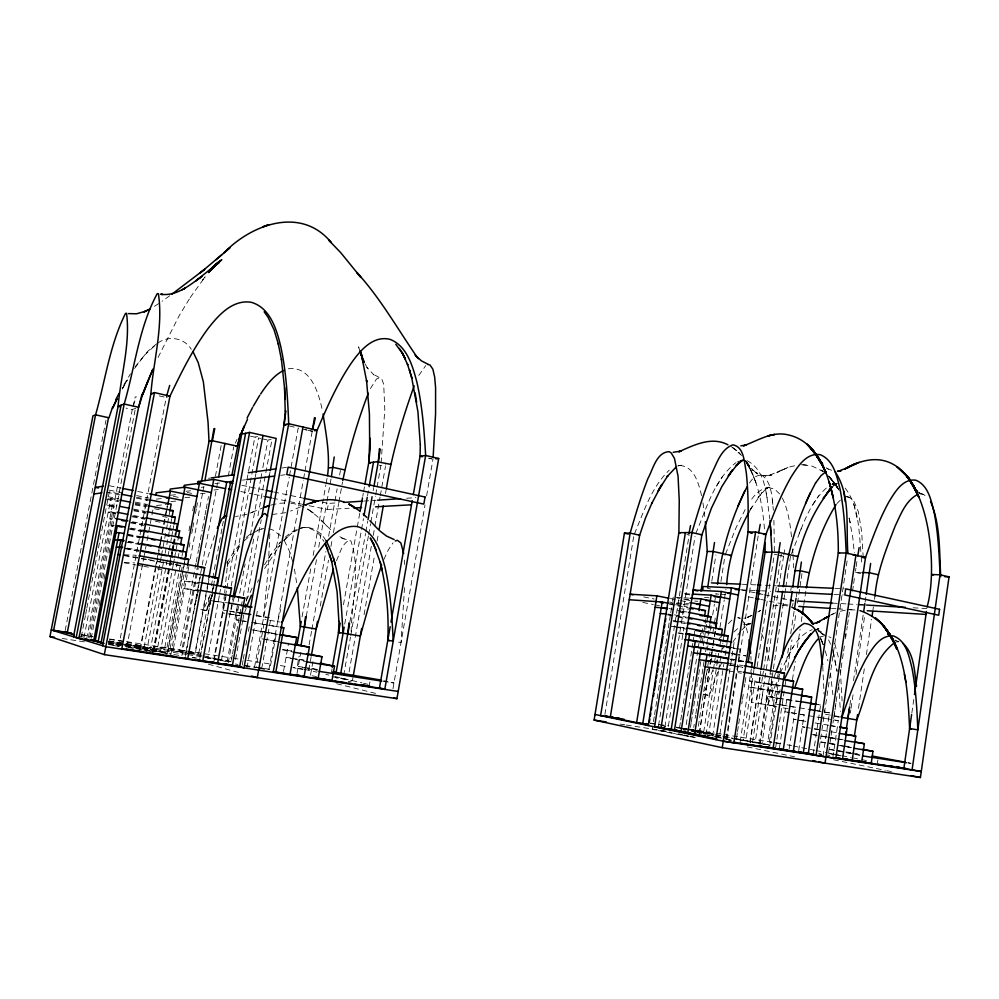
<?xml version="1.0" encoding="UTF-8"?>
<svg xmlns="http://www.w3.org/2000/svg" width="999" height="999" viewBox="0 0 999 999"><rect width="100%" height="100%" fill="white"/><g stroke="black" fill="none" stroke-linecap="round" stroke-linejoin="round"><path stroke-width="0.75" stroke-dasharray="5 3.75" d="M269.83 533.678L268.207 568.943L263.286 619.218L265.984 619.68M774.362 551.373L773.913 520.317M404.52 587.587L401.049 642.519L396.103 641.683M227.273 566.683L227.909 559.203M351.173 631.705C351.66 601.91 360.814 569.642 350.899 540.958L341.745 538.111L344.88 539.335L337.512 535.501M381.131 462.812L384.79 409.515L383.703 384.265L381.693 378.783L372.352 373.751L373.851 374.912L366.571 366.833L367.994 368.943L365.01 363.798M227.148 568.031L225.137 588.086M224.638 592.707L224.975 589.622M224.488 594.118L222.34 612.824L224.837 613.249M911.837 713.036L914.048 697.652M877.459 762.774L877.884 759.877M850.361 713.024L850.811 709.939M851.036 708.403L853.533 691.47M856.031 674.537L864.872 614.51M858.491 708.391L864.809 665.371M866.395 654.62L871.578 619.28M872.939 610.052L873.388 606.98M874.512 599.3L874.974 596.228M819.292 747.614L847.489 558.241M823.051 756.068L829.47 712.861L816.857 710.714M845.304 636.75L845.753 633.691M828.633 752.21L829.769 744.542M829.994 743.006L830.906 736.875M831.143 735.339L832.042 729.195M832.954 723.064L833.416 719.992M833.641 718.468L834.552 712.324M835.464 706.193L835.913 703.121M836.138 701.585L837.274 693.918M837.512 692.382L838.423 686.251M838.648 684.715L839.56 678.571M840.459 672.439L840.921 669.367M841.146 667.832L842.282 660.164M842.507 658.628L843.418 652.497M843.656 650.961L844.555 644.817M845.466 638.686L847.289 626.41M847.514 624.875L848.426 618.743M848.651 617.207L849.562 611.076M852.522 591.133L853.433 584.989M853.658 583.453L854.57 577.322M855.481 571.178L855.931 568.119M856.168 566.583L857.304 558.916M832.829 757.567L838.286 720.654L832.729 719.717M849.862 705.319L850.998 697.614M853.508 680.656L863.273 614.373M865.097 602.035L866.008 595.866M789.123 749.188L795.429 707.379L778.908 704.57M798.701 750.661L804.07 714.934L787.662 712.187M813.211 754.557L820.604 705.019L817.781 704.532M759.465 743.406L770.466 671.166M759.964 744.705L769.155 684.402L749.5 680.931L782.604 685.626M784.652 594.705L762.012 743.456L743.081 740.534L752.946 676.223M784.889 593.169L785.589 588.573M785.826 587.037L790.496 556.368M778.146 673.651L767.869 741.345L771.665 742.107M790.771 590.571L791.233 587.499M759.827 677.16L749.924 741.932L768.93 744.854L781.255 663.686M769.754 746.216L777.971 692.107L748.563 686.987L781.655 691.882M792.594 606.006L792.994 603.421M785.139 670.491L788.86 645.941M790.721 633.666L794.205 610.651M796.303 596.84L797.689 587.637M775.586 747.939L784.752 687.449M784.977 685.926L785.676 681.318M787.761 667.519L791.945 639.909M793.568 629.17L796.128 612.3M797.514 603.096L799.837 587.762M800.074 586.226L800.998 580.082M801.235 578.558L802.16 572.415M779.47 747.702L786.725 699.762L782.579 699.05M792.469 679.695L795.241 661.338M797.314 647.564L800.087 629.208M801.248 621.565L802.172 615.446M803.783 604.732L806.093 589.435M737.287 733.029L736.338 739.173L748.551 741.658M737.524 731.505L738.461 725.374M738.698 723.838L739.884 716.171M740.109 714.635L740.821 710.039M741.77 703.908L742.232 700.836M742.469 699.3L743.418 693.169M744.355 687.037L744.829 683.965M745.067 682.442L746.003 676.298M740.172 741.658L751.348 668.831M753.184 674.687L754.12 668.568M723.089 737.287L745.791 740.621L755.469 677.459M757.13 666.67L774.362 554.195L776.985 554.782M760.064 675.624L760.776 670.991M750.099 743.194L760.276 676.648M752.584 742.007L762.449 677.372M762.687 675.836L763.398 671.228M763.636 669.68L781.268 554.283M768.93 744.854L755.182 742.082L778.621 588.511M778.858 586.975L783.553 556.256L785.276 556.293M699.475 733.316L711.251 657.754M711.45 656.505L712.936 646.965M713.174 645.416L713.898 640.796M714.56 636.538L715.521 630.394M694.667 730.257L703.746 731.668L713.286 670.379M713.523 668.843L714.235 664.248M714.472 662.724L715.908 653.533M719.967 627.484L724.263 599.899M724.5 598.376L725.936 589.185M706.018 734.652L717.707 659.502M717.944 657.966L718.668 653.358M719.817 645.978L721.478 635.277M718.531 670.978L708.766 733.79L676.348 727.409M718.731 669.705L722.814 643.406M723.051 641.87L723.763 637.275M712.649 736.013L723.763 664.41M725.149 655.469L726.136 649.175M726.335 647.876L727.272 641.795M734.078 642.507L719.392 737.399L713.386 736.475M726.211 738.798L740.059 649.163L731.106 647.489M726.723 739.747L758.403 534.453M679.57 727.622L680.531 721.49M680.769 719.967L681.73 713.835M681.98 712.299L689.198 666.345M689.435 664.822L691.845 649.5M692.082 647.964L692.806 643.368M693.044 641.845L693.768 637.25M694.018 635.714L694.73 631.118M700.536 633.241L685.539 728.833L682.554 728.234M700.511 642.22L702.722 628.096M702.172 642.769L703.608 633.528M703.858 631.992L706.031 618.131M711.812 581.156L715.921 554.969M690.434 727.384L691.158 722.789M691.308 721.915L692.357 715.134M692.507 714.285L693.556 707.467M693.781 706.056L694.755 699.812M694.967 698.426L695.928 692.319M696.803 686.825L697.277 683.766M697.527 682.242L698.476 676.136M698.713 674.612L699.787 667.657M699.987 666.383L700.749 661.525M703.259 645.616L704.208 639.522M704.445 637.986L707.554 618.156M693.731 727.409L694.218 724.275M695.154 718.256L695.666 715.034M695.878 713.686L696.865 707.317M697.065 706.056L698.076 699.612M698.264 698.426L699.275 691.907M699.525 690.359L700.649 683.179M700.724 682.654L703.134 667.232M703.271 666.395L704.095 661.076M705.544 651.823L706.505 645.654M706.755 644.118L710.127 622.527M707.167 650.337L707.879 645.729M710.289 630.357L711.251 624.213M712.687 614.984L714.372 604.233M714.61 602.697L716.046 593.468M709.914 652.122L697.689 730.431L703.746 731.668M712.786 633.691L714.223 624.487M714.46 622.951L715.421 616.808M716.383 610.664L716.857 607.592M720.941 581.493L725.012 555.382M699.2 733.403L710.951 658.041M711.188 656.505L712.637 647.277M713.024 644.73L715.272 630.357M688.998 736.575L652.235 729.357L653.209 723.239M653.446 721.715L654.42 715.609M654.57 714.66L655.631 707.979M655.868 706.455L656.842 700.349M657.08 698.813L659.402 684.215M659.64 682.692L660.614 676.61M660.851 675.087L661.937 668.281M662.062 667.469L664.36 653.021M664.597 651.485L665.684 644.642M665.809 643.856L666.895 637.025M667.132 635.501L668.106 629.42M668.343 627.896L669.442 620.953M669.555 620.279L670.654 613.324M670.766 612.674L672.352 602.634L669.342 602.035M672.577 601.273L673.226 597.165M658.541 725.574L689.148 534.902M664.922 726.897L695.029 536.401M668.381 726.073L683.94 627.459L678.746 626.972M604.907 714.447L633.878 535.252M834.277 714.297L834.752 711.413M834.989 709.977L835.701 705.669M392.994 688.736L425 505.082M426.598 495.904L432.992 459.203M369.418 684.652L369.905 681.892M751.573 672.714L751.673 702.247L761.013 703.833L762.662 694.455M331.231 673.451L332.043 668.868M343.456 604.757L357.043 528.434M357.317 526.91L359.765 513.174M362.749 496.378L363.286 493.331M363.561 491.808L364.647 485.701M344.705 624.113L361.276 530.931M361.551 529.408L363.449 518.706M367.52 495.791L368.881 488.161M349.85 622.102L365.584 533.429M365.859 531.893L367.757 521.191M373.176 490.609L373.726 487.549M343.681 675.374L350.474 637.075M350.749 635.551L368.394 535.988M368.668 534.465L370.567 523.738M370.841 522.202L375.449 496.166M375.724 494.642L376.81 488.511M377.085 486.988L380.881 465.534L385.726 464.947M349.101 671.852L371.353 546.178M373.251 535.452L374.6 527.784M374.875 526.261L380.032 497.14M380.307 495.604L385.452 466.483M352.972 677.559L352.435 680.631L335.202 677.584L347.752 679.52M364.086 614.672L374.65 554.845M377.098 541.046L378.446 533.379M385.502 493.494L386.039 490.422M783.815 554.745L785.152 547.177M309.116 505.694L327.347 509.478L328.434 503.421L339.173 502.722M309.116 644.867L311.588 631.093M311.863 629.57L325.874 551.548M328.621 536.238L334.665 502.584M334.94 501.061L337.138 488.823M339.623 475.049L340.447 470.454M311.201 656.53L308.728 670.292L304.295 669.605M320.254 606.056L328.484 560.177M330.956 546.416L332.33 538.761M333.429 532.642L338.636 503.596M338.911 502.06L342.482 482.18M312.949 661.538L310.427 675.574L307.442 675.124M283.491 671.44L288.599 643.144M302.073 616.845L311.213 566.183M313.149 555.432L325.886 484.802M326.161 483.266L327.272 477.135M302.809 669.367L296.878 668.456L299.101 656.168M306.281 616.271L316.783 557.942M318.718 547.19L326.735 502.684M327.01 501.148L331.156 478.121M297.015 673.513L300.824 652.372M242.195 665.084L243.044 660.489M243.294 659.115L244.168 654.345M245.854 645.154L246.691 640.546M248.376 631.343L249.226 626.748M246.953 667.844L257.892 608.079M254.495 667.419L289.235 477.135M289.523 475.599L298.202 428.022L301.71 428.833M260.302 668.294L256.081 667.22L263.886 624.462M261.701 668.568L270.916 617.969M268.906 669.63L303.334 480.157M303.609 478.633L304.72 472.527M305.007 470.991L312.225 431.268L313.424 431.019M216.383 659.115L213.898 658.466L225.2 597.414M225.474 595.879L226.611 589.772M226.885 588.249L246.666 481.406M246.94 479.882L254.845 437.137L257.53 436.575M214.073 660.764L226.074 595.891M231.181 586.076L258.579 437.824M221.416 660.414L233.004 597.664M255.319 476.76L255.881 473.701M232.255 655.381L231.131 661.513L227.297 660.539L245.067 564.085M250.424 535.002L260.577 479.882M260.864 478.359L261.713 473.763M262.837 467.644L267.919 440.084L272.015 439.26L257.642 517.432M228.197 662.936L238.773 605.481M232.542 653.858L233.379 649.25M233.666 647.727L234.79 641.595M235.077 640.059L240.996 607.867M241.283 606.343L242.133 601.735M243.257 595.604L253.971 537.362M235.577 659.44L242.632 621.078M242.919 619.542L243.756 614.934M246.303 601.123L261.251 519.78M269.43 475.274L269.992 472.202M181.905 655.519L198.277 567.907M190.297 653.496L168.119 650.049L153.933 646.241L186.101 651.236L216.346 489.285M216.621 487.749L217.77 481.643M185.452 656.355L200.374 576.46M191.771 653.721L194.718 654.17L208.978 577.559M207.742 586.425L195.467 652.359L198.789 653.209L209.628 594.942M208.029 584.89L209.166 578.758M228.296 476.024L233.716 446.903M211.338 585.739L212.475 579.607M212.762 578.071L215.896 561.201M216.184 559.665L222.178 527.46M222.465 525.924L223.314 521.328M199.825 658.566L211.663 594.867M212.475 590.534L213.274 586.213M200.387 656.38L211.776 595.079M212.063 593.543L213.199 587.412M213.486 585.889L214.623 579.757M219.318 595.729L207.717 658.304L215.322 659.477M219.593 594.205L220.729 588.099M173.264 564.647L157.13 650.299L122.452 644.954M173.464 563.623L174.313 559.065M174.6 557.542L178.334 537.774M178.908 553.384L160.489 651.236L108.841 643.269M180.282 565.172L163.923 652.185L108.804 643.693M181.968 556.218L182.505 553.371M180.931 573.414L166.87 648.251L181.468 652.122L197.253 567.744M181.206 572.002L182.367 565.771M188.973 530.644L189.835 526.061M192.707 510.789L193.569 506.206M185.052 559.228L167.407 653.146L125.187 646.653M167.432 653.746L185.027 560.052M183.966 574.825L170.155 648.426L173.302 649.25L188.836 566.433M189.148 547.227L190.01 542.632M191.746 533.429L192.607 528.833M192.894 527.297L193.756 522.702M195.479 513.498L196.341 508.903M196.641 507.367L197.502 502.772M161.838 652.722L170.954 654.133L187.362 566.633M190.272 558.766L202.635 492.819M202.922 491.296L203.784 486.688M195.941 563.511L179.708 650.249L187.213 652.21M196.229 561.987L198.501 549.812M198.789 548.289L202.21 530.032M202.497 528.508L204.77 516.333M205.057 514.81L205.906 510.252M206.194 508.728L208.479 496.553M215.422 476.261L221.416 444.18M126.786 647.202L143.619 558.753M143.794 557.842L153.197 508.429M139.947 649.225L155.232 568.531M155.482 567.182L156.681 560.914M156.93 559.59L158.978 548.738M159.228 547.44L160.14 542.644M160.377 541.358L167.058 506.093M140.384 649.625L160.689 542.457M160.814 541.808L166.571 511.438M166.733 510.526L167.72 505.357M161.239 556.668L144.193 646.728L108.367 640.996M161.451 555.594L166.146 530.731M166.446 529.195L167.308 524.625M167.595 523.089L168.469 518.518M169.143 514.922L169.905 510.889M163.561 561.838L147.352 647.602L108.117 641.533M165.197 553.171L168.082 537.937M168.369 536.426L169.231 531.855M169.518 530.332L170.667 524.238M170.804 523.563L171.953 517.432M168.893 551.398L150.549 648.488L107.979 641.907M169.181 549.887L171.466 537.749M171.753 536.238L172.615 531.68M172.902 530.169L173.764 525.611M152.997 651.223L169.53 563.586M169.755 562.362L171.84 551.336M172.078 550.112L173.002 545.217M173.227 543.98L175.312 532.966M172.265 551.56L153.809 649.387L108.879 642.444M172.44 550.624L173.426 545.442M173.714 543.918L174.862 537.799M175.387 535.039L176.174 530.881M153.971 651.685L172.765 552.047M172.989 550.861L173.913 545.916M174.201 544.38L176.436 532.529M118.694 646.628L166.221 397.502L167.382 397.09M81.281 636.987L85.415 615.596M85.677 614.198L86.588 609.477M86.851 608.116L91.608 583.491M91.846 582.267L107.979 498.676L110.864 498.326L118.469 499.825M108.516 495.929L109.303 491.82L119.868 493.918M83.966 637.799L110.864 498.326M86.688 638.623L112.45 504.945L116.945 505.819M88.374 637.499L132.28 409.528L136.201 396.665M89.76 637.936L114.073 511.675L108.192 512.162L115.809 513.636M91.171 638.349L135.414 408.416M98.988 605.469L99.937 600.561M104.058 579.158L104.932 574.575M109.053 553.171L109.94 548.588M65.172 630.531L105.969 420.267M132.942 406.693L135.24 396.79M196.154 600.262L194.093 608.416L194.88 608.553M269.58 620.279L277.622 621.64L280.657 609.627M196.491 598.901L197.827 593.718M198.164 592.419L198.826 589.822M232.243 605.194L229.982 614.023L240.135 615.734M232.979 602.31L234.078 598.101M228.184 613.811L235.664 615.084L237.812 606.805M205.344 565.459L214.897 534.453M761.013 703.833L774.812 706.081L780.269 689.435M712.974 669.642L703.308 694.417L709.39 695.416L718.169 670.679M705.094 678.296L708.753 667.007M210.04 600.274L206.718 610.551L203.346 610.027L211.376 592.307M246.303 608.004L244.755 612.137M775.549 672.864L765.384 704.482L774.812 706.081M710.539 661.75L711.875 657.941M767.869 704.944L776.797 681.231M791.483 553.671C801.285 530.332 808.041 503.021 828.346 486.326M725.486 554.12L736.163 527.484L746.553 506.818M695.791 533.466C706.468 508.891 713.923 479.92 735.851 462.687M336.463 560.701C339.86 553.721 341.67 543.843 349.288 540.334M634.377 533.953C643.793 511.763 651.435 487.212 669.28 470.117M778.521 677.035L779.682 674.238M212.462 594.992L206.718 610.551L198.838 609.215M799.262 533.354L802.11 526.573M213.586 592.295L210.14 600.449L212.412 595.104M780.244 672.939C788.099 657.267 794.48 636.425 812.274 629.657M383.878 559.452L388.411 549.725L392.994 542.894M719.742 667.107L723.276 659.415M235.389 443.106L237.05 439.323M715.721 663.286L717.357 659.64M246.316 600.499L252.347 587.712M718.756 640.496L720.454 636.8M158.104 357.38L179.208 315.634L190.697 296.778L190.16 297.64L204.845 277.198M212.038 590.946L213.998 586.888M257.467 582.267L258.666 579.832M370.392 388.611L376.586 378.921L380.244 377.597M788.024 656.306L793.643 646.49M122.402 388.711L125.3 383.416L122.69 388.149M122.178 389.086L127.198 380.207M418.781 375.424L425.786 365.572M722.627 648.95L724.562 645.491M264.635 568.506L279.845 545.242L276.086 550.199M749.138 511.788L752.934 505.219L750.212 509.902M750.237 509.852L762.175 492.407L757.991 497.614L765.958 488.861L764.297 490.147L768.493 487.187L765.109 489.56L767.644 487.774L766.008 488.711L770.466 487.175C761.925 487.425 755.319 493.743 750.761 500.462M227.347 564.997L240.409 545.329M716.508 486.251L722.452 476.56M123.926 384.702L130.532 373.751M124.825 384.253L127.647 379.433M264.498 564.81L272.203 552.659L280.694 541.845L276.411 546.965M226.673 563.011L233.891 551.785L241.845 541.77M812.936 504.52L818.793 495.629M732.766 642.157L739.922 632.055M268.381 558.416L272.203 552.659M134.553 368.456L144.655 354.982L144.231 355.482L157.018 343.556M135.252 366.633L147.615 351.436L156.643 343.793M749.487 483.054C752.821 477.122 759.24 473.264 765.833 475.949L762.175 475.387L765.833 475.949M205.22 276.748L202.298 280.369L204.882 277.173M728.333 623.638L732.579 619.392M836.887 503.608L841.32 499.138M741.62 630.069L748.164 624.213L746.44 625.287L749.987 623.476L747.489 624.425L751.048 623.513M831.98 487.2L833.765 485.302M283.654 540.746L288.549 535.801L284.103 540.259M733.903 632.005L739.16 627.222M244.355 540.759L252.385 533.466M833.203 486.051L838.173 483.004M285.127 537.325C290.809 532.042 297.814 527.797 305.706 527.285L300.549 528.259M288.062 536.301L292.707 532.455L292.183 532.854L300.324 528.446M245.991 537.587L250.312 534.04M169.768 295.716L162.05 301.248M158.666 303.609L152.672 307.467M253.521 532.742L260.352 529.195L263.973 528.521M757.866 612.05L760.689 610.401L757.866 611.9M157.842 343.094C168.369 335.09 184.54 337.849 191.321 349.35M750.898 615.809L747.377 617.569L751.947 615.421L744.717 618.094M817.145 629.083L818.144 628.571M788.061 467.37L776.947 472.539L788.061 467.37L797.102 465.109M831.418 614.735L835.751 612.762M830.344 615.247L833.516 613.686M782.367 469.805L767.869 475.936L771.965 474.875L769.18 475.599M820.691 636.838L826.123 635.252L830.993 637.774M737.075 462.112L739.547 460.976M251.948 512.375L263.823 507.492M300.512 506.893L290.609 511.051M257.143 530.257L263.062 528.633M250.225 513.086L253.134 511.888M679.907 465.284L678.396 465.809M135.814 408.279L132.28 409.528L126.086 408.129M836.275 483.828L834.452 484.34L836.85 483.828M246.94 514.223L235.514 516.558M271.141 505.069L278.684 503.321L287.05 502.909M285.714 512.699L272.14 514.485M814.31 630.094L818.968 628.858L816.483 629.507M743.606 624.625L750.474 623.9M840.371 611.226L845.791 610.089M831.78 484.652L836.225 483.841M308.017 430.294L312.225 431.268L314.648 430.781M770.641 475.212L763.348 475.561M677.672 465.971L681.33 465.259L676.211 466.158M817.082 629.283L818.019 629.108M772.989 605.943L779.008 605.282M208.491 478.309L211.551 477.872M281.98 468.007L286.576 467.37M746.166 617.981L743.706 618.219M214.96 483.616L219.543 483.029M242.457 480.144L245.504 479.757M280.644 475.312L285.227 474.737M201.249 487.362L204.071 487.012M750.224 623.676L747.839 623.801L751.285 623.938M186.126 491.283L190.659 490.759M213.961 489.985L218.294 489.485M170.542 495.279L177.884 494.455M288.299 368.793C311.201 365.709 318.893 393.856 322.565 411.288M200.462 493.731L205.107 493.231M156.356 499.125L163.461 498.364M112.45 504.945L106.656 505.531L117.233 507.604M184.915 497.714L192.445 496.953M895.903 642.007L898.975 641.708L896.715 641.158L899.674 642.007M170.792 501.573L176.636 501.011M156.543 505.457L166.471 504.57M363.711 501.098L375.986 500.287M406.655 498.251L415.859 497.652M112.712 518.731L109.765 518.918L114.261 519.78M327.347 509.478L349.126 508.266M114.348 525.649L111.351 525.786L114.373 526.361M835.314 483.916L832.529 483.866L836.088 484.203L832.579 483.279L836.737 485.701L833.953 483.091L836.937 486.338M849.962 609.777L855.906 610.002M802.971 464.835L812.162 466.108L823.213 471.503M806.355 464.935L800.436 464.76M860.639 572.489L854.857 572.327L860.626 573.626M124.176 554.757L136.139 555.219M742.307 584.265L756.193 584.877M765.459 585.289L776.26 585.764M834.889 588.361L844.155 588.761M741.445 589.81L755.331 590.509M761.5 590.809L770.753 591.271M833.99 594.43L843.243 594.892M715.858 593.993L718.855 594.155M720.341 594.243L726.323 594.567M684.839 593.668L691.021 594.018M832.254 603.084L846.253 603.896M847.814 603.983L857.142 604.532M913.123 607.779L927.109 608.591M124.238 562.3L134.665 562.924M704.482 597.464L708.94 597.739M676.298 597.352L682.442 597.739M683.978 597.827L688.586 598.114M688.611 599.412L682.429 599.025L690.047 600.561M831.455 608.466L836.113 608.753M837.674 608.853L845.441 609.353M847.002 609.44L854.769 609.939M694.692 601.073L697.801 601.273M676.96 602.946L689.235 603.783M683.116 604.582L689.298 605.007M679.158 608.666L688.361 609.353M667.819 614.123L670.354 614.323M673.239 620.504L675.811 620.729M768.069 487.487L774.65 489.123L780.132 494.405M673.588 626.485L676.161 626.723M201.885 582.792L184.64 581.156L199.026 583.691M679.832 465.472C694.655 466.446 698.751 484.19 701.673 496.028M683.004 633.403L676.51 632.754L684.103 634.19M733.166 648.401L740.059 649.163M200.474 590.359L183.279 588.423L197.665 590.933M735.002 654.632L746.116 655.931L738.623 654.532M738.211 661.063L743.805 661.75M730.644 663.748L742.769 665.534M782.442 605.219L788.373 606.081M210.589 600.636L215.135 601.236M216.646 601.435L228.746 603.046M290.946 503.296C309.066 504.92 320.529 520.129 332.754 531.73M759.365 682.667L780.569 685.689M769.155 684.402L779.819 685.926M740.109 618.044L737.761 617.669L740.172 618.406M920.429 493.931L923.388 494.368L927.671 497.465M758.441 688.711L779.632 691.845M768.231 690.409L778.895 691.995M223.414 610.264L227.71 610.901M229.133 611.126L242.008 613.049M237.462 612.649L240.397 613.086M255.881 615.696L266.408 617.282M62.2 638.461L85.177 641.982M620.217 724.1L624.825 724.799M626.361 725.037L666.296 731.168M652.235 729.357L670.866 732.205M690.359 736.775L697.127 737.811M800.811 701.61L767.319 696.428L781.193 698.813M786.725 699.762L799.038 701.673M817.519 704.545L820.604 705.019M78.646 636.201L83.217 636.9M109.103 640.921L141.096 645.866M714.098 734.615L690.634 730.544M185.839 652.984L149.463 647.352L160.814 650.474L186.401 654.42M187.35 653.221L200.624 655.719M694.28 731.705L713.81 734.727M715.309 734.964L721.315 735.888M206.393 657.305L213.898 658.466M216.87 658.928L227.297 660.539M332.068 676.723L343.144 678.433M745.791 740.621L755.182 742.082M833.903 754.245L828.009 753.333L833.715 754.47M187.912 654.657L201.461 656.743M202.959 656.98L208.978 657.904L206.194 657.18M713.935 735.876L703.346 733.865M715.459 736.113L721.553 737.05M205.532 657.567L216.121 659.203M217.632 659.427L231.131 661.513M835.139 754.745L841.046 755.656M108.791 642.844L121.016 644.73M706.693 735.089L709.665 735.551M216.845 659.715L230.482 661.813M718.681 737.637L721.703 738.099M108.604 644.093L119.243 645.953M725.574 739.048L731.668 740.172L715.346 736.563M108.641 644.542L119.281 646.178M128.396 647.589L155.757 651.785M173.851 654.57L181.106 655.694M192.632 657.467L196.953 658.129M235.202 664.01L237.999 664.435M245.279 665.559L252.997 666.745M256.081 667.22L269.842 669.342L276.286 633.828L250.299 629.545M311.938 675.811L316.483 676.51M348.239 681.393L351.261 681.855M728.009 739.784L731.043 740.259M819.005 753.783L821.678 754.195M827.047 755.019L829.707 755.431M113.212 645.479L119.356 646.415M143.931 650.199L147.003 650.674M148.539 650.911L154.67 651.847M192.208 657.617L195.242 658.079M244.268 665.621L251.798 666.783M253.309 667.007L257.829 667.707M259.34 667.931L268.381 669.33M728.346 740.022L731.305 740.484M818.531 753.883L821.553 754.357M235.664 615.084L239.797 615.721M277.622 621.64L279.633 621.965M302.747 667.157L298.289 666.458L305.819 668.219M304.245 667.394L317.732 669.492M829.245 749.325L835.888 750.361M837.224 750.561L850.911 752.709M852.434 752.946L860.039 754.133M383.354 681.343L393.993 683.004L383.778 680.706M907.929 762.936L910.926 763.398M81.856 634.702L92.57 636.363M109.403 638.985L231.606 657.979M233.129 658.216L239.223 659.165M246.84 660.351L272.727 664.372M280.344 665.559L287.962 666.745M303.246 669.118L292.944 667.507L296.878 668.456M650.274 723.076L668.693 725.936M676.373 727.122L687.137 728.795M688.661 729.033L714.822 733.104M716.358 733.341L722.514 734.302M724.05 734.54L782.766 743.943M80.894 634.889L92.982 636.775M109.615 639.36L127.747 642.17L170.954 654.133M188.911 651.673L198.789 653.209M650.062 723.326L659.178 725.037M682.479 728.358L693.156 730.019M774.2 742.607L781.343 743.718M290.547 657.991L286.051 657.28L293.431 658.915M292.045 658.229L304.021 660.127M820.766 741.945L824.774 742.582M828.795 743.219L835.439 744.267M846.802 496.915L849.387 497.327L853.783 500.998L858.328 511.625L861.638 531.53L863.161 556.78M776.148 704.108L780.731 704.844M782.267 705.082L809.814 709.515M816.146 710.714L829.47 712.861M282.792 649.475L291.82 650.923M813.573 734.74L816.27 735.177M826.997 736.887L820.304 735.813L826.31 736.925M834.04 715.734L838.96 716.533M776.772 706.805L773.201 706.218L770.991 673.276M839.335 717.032L833.978 716.146L839.035 717.007M804.994 727.272L802.284 726.822L805.256 727.359M806.343 727.484L810.414 728.159M814.46 728.808L818.493 729.47M796.353 719.755L793.631 719.305L799.537 720.329M797.714 719.979L805.881 721.328M278.221 634.465L253.247 630.107M830.431 725.636L837.374 726.785M246.378 621.515L236.139 619.805L245.891 621.44M251.573 622.389L279.233 627.01M784.914 711.725L789.535 712.499M791.071 712.749L838.286 720.654M703.184 694.367L709.39 695.416M788.086 708.691L781.693 707.617M254.67 622.914L280.994 627.297M820.154 717.607L828.558 719.018M256.531 615.521L269.48 617.719M230.432 611.45L240.235 613.111M830.381 715.122L824.275 714.085L824.262 710.027M213.424 601.123L224.75 603.071M801.023 720.579L806.143 721.39M815.072 722.939L829.108 725.286M829.944 725.511L838.074 726.835M124.276 562.849L136.326 565.009M137.825 565.272L142.345 566.083M143.856 566.346L148.364 567.157M157.405 568.781L161.913 569.58M729.295 671.103L741.37 673.264M814.173 728.958L837.711 732.854M737.324 671.078L741.795 671.877M124.188 555.182L146.753 559.278M148.264 559.552L160.29 561.725M161.801 562L173.826 564.185M175.337 564.46L184.365 566.096M730.244 665.009L742.307 667.195M124.126 555.631L183.691 566.408M727.771 664.934L732.267 665.746M733.766 666.021L742.769 667.644M262.587 631.568L277.909 634.34M127.11 548.076L139.136 550.287M731.181 658.928L737.212 660.027M738.723 660.302L744.742 661.413M125.524 548.314L139.261 550.836M730.207 659.178L743.693 661.65M125.399 548.801L139.023 551.298M730.756 659.702L733.741 660.239M829.669 737.324L843.256 739.822M827.821 737.2L842.831 739.972M128.459 541.296L139.123 543.269M731.131 653.146L737.125 654.258M128.297 541.845L140.397 544.093M731.68 653.733L739.135 655.107M126.636 542.12L140.16 544.617M812.374 734.577L839.26 739.535M128.159 534.34L141.771 536.888M128.009 534.952L141.521 537.487M128.222 535.626L140.422 537.912M129.583 528.546L141.771 530.856M129.495 529.22L143.107 531.793M844.155 745.841L851.735 747.277M130.881 528.084L142.869 530.357M830.306 743.506L834.827 744.367M840.858 745.504L845.391 746.365M846.902 746.653L851.423 747.514M820.928 742.02L828.433 743.443M829.932 743.731L850.948 747.714M132.455 521.753L143.119 523.788M130.844 522.202L142.932 524.512M678.958 627.135L685.027 628.296M130.757 522.927L144.256 525.511M671.028 626.248L674.05 626.823M675.561 627.11L686.138 629.133M133.691 515.484L144.268 517.532M679.894 621.241L685.963 622.414M111.101 511.925L115.597 512.799M132.093 515.984L145.579 518.593M676.485 621.266L685.551 623.014M132.58 516.883L144.768 519.23M155.432 521.291L160.002 522.177M673.151 621.291L685.177 623.613M907.979 762.724L910.938 763.298M133.416 509.04L145.392 511.388M674.387 614.835L686.475 617.195M109.528 505.244L117.145 506.73M133.891 510.002L146.079 512.375M668.056 614.31L686.088 617.832M133.866 510.839L145.954 513.199M162.587 516.446L167.12 517.332M667.782 614.972L676.76 616.72M678.259 617.02L687.225 618.768M277.909 641.483L261.288 638.686L279.633 642.282M838.735 750.861L859.952 755.007M829.42 749.412L844.505 752.359M846.016 752.647L861.088 755.594M107.942 496.665L118.619 498.776M135.402 502.097L147.602 504.507M642.819 602.434L653.383 604.52M654.882 604.82L659.415 605.719M135.202 503.134L147.377 505.531M668.98 608.503L680.993 610.876M682.492 611.176L687 612.062M107.979 498.676L118.556 500.761M135.165 504.033L147.253 506.418M679.158 611.288L686.638 612.762M106.643 499.313L118.644 501.673M135.14 504.92L145.629 506.993M154.633 508.766L159.128 509.652M678.87 611.975L686.313 613.436M109.203 490.134L124.45 493.181M136.638 495.616L148.839 498.051M643.706 596.915L654.258 599.013M676.298 603.421L681.568 604.47M136.476 497.227L148.539 499.637M669.617 603.471L674.1 604.358M675.586 604.657L687.537 607.042M106.456 492.22L119.942 494.905M136.426 498.176L148.414 500.561M669.355 604.233L688.686 608.079M787.062 744.792L791.633 745.704M793.156 746.003L814.51 750.249M816.033 750.561L823.663 752.072M825.186 752.372L841.146 755.544M841.97 755.719L851.111 757.529M852.646 757.841L860.264 759.352M861.787 759.652L866.37 760.564M838.036 755.331L840.921 755.906M109.266 485.726L121.241 488.136M137.712 491.446L148.189 493.556M670.267 598.526L679.183 600.324M680.669 600.624L689.585 602.409M173.351 496.303L180.469 497.739M677.172 597.964L679.795 598.488M690.159 729.345L732.904 738.011M734.427 738.323L769.517 745.441M690.109 729.545L693.056 730.144M694.53 730.444L713.686 734.34M722.764 736.188L732.879 738.236M734.327 738.536L744.442 740.584M187.337 492.507L191.583 493.369M684.814 593.893L690.908 595.129M676.098 727.584L681.917 728.771M683.366 729.07L689.185 730.257M833.516 759.764L885.351 770.354M886.875 770.666L891.445 771.59M691.296 731.393L695.816 732.317M697.314 732.629L701.835 733.553M660.689 725.349L668.256 726.897M682.879 729.907L685.389 730.419M707.342 734.927L710.002 735.476M240.747 491.508L252.897 494.03M254.42 494.355L263.536 496.241M272.652 498.126L301.511 504.12M707.504 588.361L710.539 588.985M748.526 596.865L754.607 598.126M760.689 599.388L781.955 603.808M783.478 604.12L788.036 605.069M287.325 650.199L291.77 651.123M241.895 485.302L264.66 490.072M273.776 491.983L304.146 498.339M322.365 502.16L328.434 503.421M741.745 590.009L755.419 592.869M759.977 593.831L763.011 594.467M764.522 594.78L788.823 599.875M747.277 746.902L788.448 755.506M789.972 755.818L794.542 756.78M282.405 649.837L294.006 652.26M678.134 733.741L682.492 734.652M683.94 734.964L688.311 735.876M689.76 736.188L694.118 737.1M661.588 730.781L687.474 736.251M299.55 659.415L304.083 660.414M294.917 659.24L306.743 661.862M250.462 436.151L260.652 438.449M262.113 438.773L267.919 440.084M379.37 465.197L380.881 465.534M686.9 534.49L688.736 534.902M778.296 555.082L783.553 556.256M159.241 395.891L166.221 397.502M289.373 425.974L295.379 427.372M302.41 428.996L306.618 429.97M428.671 458.204L432.192 459.016M305.219 429.645L306.98 430.045M310.477 430.856L312.212 431.256M428.958 458.266L431.381 458.828M311.688 668.556L317.432 669.879M307.33 668.581L319.38 671.403M304.72 669.342L316.783 672.202M325.824 674.337L328.833 675.049M334.865 676.473L362 682.891M363.511 683.254L368.032 684.315M336.725 683.728L378.858 694.193M261.713 668.656L264.523 669.38M245.754 666.008L249.6 666.995M186.101 651.236L182.867 650.399L187.325 651.56M188.811 651.947L202.185 655.419M203.659 655.806L227.435 661.987M188.711 652.609L194.718 654.17M849.387 497.327L846.215 496.328M208.354 664.16L240.959 673.151M135.789 645.242L146.778 648.301M150.05 649.213L161.9 652.522M923.388 494.368L919.03 492.832M822.864 634.402L823.95 634.727M831.618 470.292L826.96 468.431M269.006 528.721L273.514 530.244L281.219 536.401M898.563 641.67L895.279 640.222M817.02 629.482L823.501 633.004M747.077 460.639C767.432 471.241 766.458 499.1 769.854 518.906M824.4 634.802L819.168 631.755L822.652 634.365L818.306 630.494M918.88 492.807L920.728 493.843M756.792 473.376L751.136 468.331L753.308 470.679L747.14 462.849M757.879 474.063L755.594 472.602C772.077 476.273 771.89 496.565 773.351 510.202M828.458 469.33L826.21 467.757M918.63 492.532L919.679 493.231M732.454 447.39L739.685 453.346M731.38 446.628L740.609 454.508M733.441 448.101L736.688 450.537M894.867 639.997L895.928 640.821M827.222 474.8L836.163 485.477L831.855 479.87M738.598 452.447L741.595 455.494M324.363 523.476L321.666 520.741L326.773 525.949M829.058 476.535L838.173 488.598L829.058 476.535L836.687 486.288M829.232 476.785L837.462 487.375M830.169 477.797L837.911 488.386M817.02 629.108L819.342 631.768L816.433 628.171M845.179 488.086C859.752 507.092 858.765 532.929 861.263 555.656M747.477 464.235L746.59 463.174L749.425 467.245L747.065 463.911M834.702 483.578L835.876 485.077M836.163 485.477L831.643 479.483L838.061 488.686M831.118 478.658L837.924 488.286M746.74 462.35L750.986 468.194M326.036 540.646C321.453 532.979 313.386 526.673 304.046 527.397L309.116 527.722L308.042 527.547L315.946 531.331L319.867 535.227L323.963 541.47M833.99 482.529L838.011 488.349M742.344 620.179L745.803 626.223L748.226 634.702M749.2 465.621L744.929 459.59L749.1 465.821L746.84 462.35M838.173 488.598L836.113 485.539L839.26 490.484M746.465 462.137L748.588 465.434L746.915 462.824M748.513 465.921L747.477 464.323L752.572 473.963L756.555 484.303L750.162 468.643L746.091 461.513L751.523 471.653L747.639 464.223C759.103 484.328 762.811 507.742 764.572 530.519M744.904 460.189L749 466.745M838.723 489.66L837.249 487.175L839.035 490.372M835.564 484.515L837.599 487.974M284.34 540.671L289.335 550.886L292.707 561.675M761.563 633.666L764.759 641.108M828.571 639.884L830.594 644.218M782.354 498.039C788.785 511.201 790.321 526.036 791.907 540.409M819.817 636.513L823.176 644.617L820.966 639.048M820.529 638.211L823.164 644.642M834.752 643.693L838.948 659.44M823.151 644.617L820.604 637.762L822.152 641.92M359.827 350.624L358.541 346.878L359.54 349.787M853.87 504.445L857.654 520.866M825.299 650.936L827.934 660.938M849.138 518.006L852.784 537.712L854.307 552.884M766.62 647.127L769.767 663.224M766.146 492.957L767.232 498.688M294.43 569.068L297.14 586.063M702.959 502.859L705.094 518.956M830.344 672.901L832.904 694.78M772.277 499.5L772.851 504.595M840.371 670.167L842.095 700.923M838.673 684.927L840.434 711.45M822.739 666.108L824.063 694.205M792.607 548.851L792.919 553.271M793.019 554.732L793.693 567.869M750.886 656.355L751.098 660.214M861.338 557.03L861.712 563.898M404.345 560.064L404.558 564.535M311.825 511.975L307.929 509.29L313.324 513.049L311.825 511.975M823.026 471.478L821.016 470.029L823.114 471.553M833.828 654.233L832.329 649.013L837.112 671.403L833.84 654.233M850.224 522.527L849.212 518.256L850.224 522.589"/><path stroke-width="1.5" d="M765.159 542.607L765.109 552.11L748.126 662.499M715.908 739.66L748.076 532.067C748.263 511.9 748.451 491.658 746.153 471.59C744.13 462.525 744.355 446.928 732.904 444.83C720.779 449.125 716.795 463.561 711.475 474.026C703.683 493.094 697.752 512.837 691.945 532.567L660.976 728.209L671.153 729.782L701.885 534.815L711.438 508.141L721.852 486.575L732.654 469.717L728.246 475.899L737.949 463.761L736.151 465.472L742.619 460.314M420.329 444.355L420.042 456.193L413.311 494.592M389.473 640.559L387.812 640.284C388.998 614.035 386.463 587.512 380.182 561.987L382.192 570.292M340.072 632.717L338.524 632.454L338.998 621.378M364.922 484.165L368.731 462.799L369.917 438.049L369.717 449.887L369.418 413.798L366.533 380.269L366.783 381.943L361.188 353.521L363.324 362.162L360.289 351.261M433.104 457.754L435.576 413.886L435.589 387.612L434.665 377.06L432.854 369.143L429.895 364.885L427.959 364.56M379.395 448.751L378.334 461.563L374.001 486.026M285.402 410.926L284.053 424.75L239.673 666.72L243.993 667.856L288.711 423.726L317.083 430.294C326.935 407.48 336.9 384.453 350.849 363.773C359.59 351.161 372.789 335.015 390.109 339.373C407.08 346.141 412.55 365.859 416.82 381.893C422.377 406.031 424.175 430.819 425.649 455.482L384.777 689.397L379.433 688.124L390.184 626.685M370.242 463.136L368.718 462.799L369.98 450.624M331.431 476.585L334.215 456.98M333.441 569.055L316.134 629.02L304.345 627.035L305.507 616.708M381.63 565.134L372.802 591.52L360.302 636.038L347.752 633.915L349.026 622.777M213.961 428.658L204.945 480.556M714.497 542.519L707.791 586.987M285.864 410.876L284.053 424.75L285.826 425.162M761.013 669.455L780.182 542.632M801.385 562.037L797.689 587.637M894.879 642.457C871.165 660.277 867.194 693.793 856.792 719.929L847.926 718.431L849.162 709.103M870.641 563.448L866.233 594.33M911.612 714.585L903.87 768.443L921.265 771.478L723.251 741.196L595.017 714.472L624.425 533.166L630.157 533.116L639.647 535.214L645.504 518.019L652.01 502.872M914.485 694.58L926.435 611.475M927.097 606.855C940.896 559.29 924.774 422.864 844.879 469.068L848.188 467.345L838.074 471.403L841.233 470.616L837.349 471.166M912.05 770.067L940.034 574.775C939.185 554.283 938.148 533.703 934.365 513.511C931.38 501.423 928.758 485.526 915.833 480.207C902.634 478.309 894.817 492.345 888.898 501.898C879.17 519.542 872.277 538.561 865.521 557.492L835.813 758.403L816.046 755.381L808.266 753.808L838.286 552.922C838.511 529.12 836.051 505.094 829.207 482.23L833.216 497.839C827.896 472.977 816.633 441.321 788.586 434.977C772.402 430.744 757.979 440.621 743.431 445.841L746.453 444.955L740.796 445.841M595.017 714.485L594.105 720.092L722.252 747.677L920.416 777.509L949.05 576.873L940.034 574.775L931.755 574.537L933.441 574.924M871.203 763.436L872.964 751.298L862.349 749.287M839.572 727.097L847.04 728.383L842.519 759.053L838.049 758.141M854.42 736.051L857.592 714.535M872.04 616.208L872.714 611.6M874.974 596.228C876.997 571.565 886.413 548.439 895.366 525.611C900.798 514.335 905.681 500.861 917.319 494.605M852.147 760.526L855.743 736.076L845.229 734.19M855.331 742.045L864.385 743.706L861.712 761.987L857.192 761.076M816.046 755.381L846.19 553.021C845.279 531.743 844.167 510.364 840.109 489.423C836.937 476.698 833.828 460.114 820.179 454.682C806.268 452.497 797.577 466.858 791.158 476.91C780.694 495.092 773.251 514.797 765.958 534.403L733.878 742.806L723.251 741.183M845.541 734.602L846.003 731.53M846.453 728.446L849.637 706.855M863.735 611.288L864.872 603.571M793.306 751.51L802.672 689.173L782.604 685.626M781.655 691.882L811.663 697.127L803.296 753.046L798.725 752.11M770.466 671.166L782.642 591.258M783.341 586.65C787.424 550.636 798.451 515.097 815.521 483.079M782.18 657.554L792.182 591.695M792.881 587.1C796.39 550.287 808.853 516.033 831.767 487.425M744.267 665.809L784.502 673.126L773.089 748.413L765.609 746.877M794.442 609.115L796.066 598.376M802.397 613.91L803.558 606.268M806.33 587.912C811.313 558.978 820.504 529.782 836.013 504.632M743.293 672.14L793.618 681.181L783.241 749.974L778.721 749.05M751.585 667.32L752.284 662.799L746.253 661.688M754.12 668.568L771.977 552.185L769.992 520.442M380.257 449.1L378.334 461.563L368.718 462.799M715.759 628.858L716.658 623.089L687.974 617.482M726.648 584.59C728.533 558.516 736.763 534.652 748.875 512.337M687.474 622.714L722.377 629.47L721.478 635.277L728.184 635.938L727.272 641.795L719.642 640.347M723.95 636.138L731.455 587.849L739.322 589.497M722.252 747.677L755.581 531.992L765.958 534.403L763.586 534.415M692.432 595.441L693.281 590.022L721.328 591.495L738.461 595.042M731.106 641.945L689.597 634.065L674.412 730.469L680.419 731.393M700.998 591.283L707.255 551.46L705.369 521.753M699.013 610.651L700.873 598.876L719.592 602.672M702.572 590.534L703.209 586.475L731.455 587.849M731.106 647.489L695.341 640.771L681.031 731.842L690.072 733.229M704.57 616.296L705.469 610.614L690.521 607.642M729.632 652.871L701.161 647.589L687.749 733.229L695.316 734.39M707.629 617.569L711.138 595.167L729.72 598.988M688.498 612.362L711.026 616.808L710.127 622.527L716.658 623.089M717.494 584.253C721.515 550.486 731.53 517.132 747.052 486.838M728.171 658.366L707.08 654.495L694.555 734.64L705.194 736.288M715.671 627.822L721.328 591.495M668.119 603.171L662.15 601.985L642.719 723.875L647.564 724.475M648.226 725.561L678.895 532.679L679.245 500.524L678.071 476.386L674.475 458.429L671.278 453.047L669.243 451.673C656.48 452.097 653.071 469.205 647.951 478.509C640.896 496.316 635.476 514.722 630.157 533.116L600.611 715.634L624.063 719.28M649.362 722.115L649.85 719.055M650.337 716.021L650.824 712.949M651.298 709.939L651.798 706.842M653.483 696.241L653.97 693.194M654.445 690.147L655.918 680.893M656.38 677.959L656.892 674.787M657.354 671.877L657.866 668.681M658.316 665.784L658.828 662.574M659.315 659.527L659.802 656.468M660.264 653.608L660.776 650.361M661.226 647.514L662.961 636.625M663.411 633.816L663.923 630.519M664.372 627.722L664.897 624.412M665.346 621.628L665.821 618.593M685.376 532.629L654.557 726.872L660.339 727.771M668.781 598.226L656.892 595.841L636.638 722.614L647.19 724.25M610.302 717.145L639.647 535.214L638.923 535.227M857.754 555.981L859.128 547.639M314.51 417.632L312.475 429.745L315.372 417.982M112.575 407.18L108.978 417.794L95.579 414.822L92.969 415.809L49.95 636.575L104.321 654.62L396.928 698.676L438.698 458.504L425.649 455.482L420.042 456.193L422.477 456.768M390.996 622.077L412.237 500.736M332.317 667.344L340.197 623.076M360.027 511.65L362.475 497.914M320.13 663.111L334.515 666.258L331.918 680.856L323.314 678.746M336.026 673.001L344.168 627.172M363.986 515.659L367.245 497.327M369.143 486.625L373.489 462.187M340.622 674.088L349.575 623.638M368.032 519.667L372.09 496.728M353.246 676.023L361.65 628.471M378.996 530.307L383.329 505.769M386.313 488.886C392.045 453.746 402.135 419.343 414.173 385.851M304.096 676.585L309.378 647.165L294.543 644.293M311.476 654.994L317.507 621.353M342.757 480.644C348.888 450.936 357.417 421.553 368.319 393.219M306.868 653.621L321.99 656.755L318.069 678.733L315.06 677.984M273.164 672.327L317.083 430.294L314.648 430.781M275.786 672.252L283.841 627.784L280.994 627.297M289.997 674.437L296.666 637.512L282.105 634.889M297.09 644.48L301.248 621.453M327.547 475.599C330.344 455.182 325.986 434.253 323.077 413.961M301.036 645.429L306.281 616.271M758.666 533.016L760.227 524.375M302.959 427.023L257.267 677.659L251.336 676.023M217.607 663.348L231.518 588.049L201.885 582.792M233.291 596.141L255.045 478.284M256.169 472.165L262.949 435.439M232.342 665.609L244.755 598.101L200.474 590.359M245.167 607.267L245.729 604.195M261.813 516.708L269.43 475.274M270.267 470.666L276.199 438.436L249.588 432.417L241.683 434.178L214.91 578.221M218.619 477.06L224.9 443.444M139.186 555.769L204.708 567.682L187.712 658.766L184.915 657.991M208.978 577.559L226.748 482.117L213.774 479.408L198.202 481.518L197.727 484.065M223.888 518.256L230.732 481.456M231.868 475.324L240.122 434.215M202.722 661.063L218.169 577.909L137.712 563.473M217.407 585.214L245.604 433.304M221.016 586.575L249.588 432.417M144.63 524.088L179.645 530.794L178.334 537.774L181.855 537.749L180.532 544.805L184.103 544.83L182.767 551.947L179.745 551.386M185.215 559.09L199.45 483.266L225.537 488.673M201.523 481.306L209.016 441.446L208.042 422.102L203.359 381.818L198.202 362.575L192.982 351.648M187.637 565.184L188.724 559.39L140.634 550.561M197.44 566.77L213.774 479.408M155.669 495.404L156.156 492.832L170.417 491.096L196.965 496.491M169.805 491.595L170.292 489.035L185.002 487.162L211.313 492.569M167.894 504.445L170.417 491.096M171.953 517.432L173.239 510.639L148.901 505.831M174.051 524.1L175.337 517.245L146.89 511.675M183.828 487.812L184.303 485.264L199.45 483.266M176.736 531.006L185.002 487.162M123.626 533.478L119.093 532.629L98.089 642.045L101.149 642.507M123.876 540.447L120.829 539.872L101.061 642.931L104.083 643.406M102.61 645.729L150.874 393.956C153.446 360.851 163.374 326.685 158.404 293.731L157.23 293.631C138.886 327.247 134.952 367.432 124.188 404.021L78.909 638.448L93.719 640.721L138.611 407.28L142.033 394.168M104.321 654.62L154.483 392.582L169.955 396.178C181.119 372.852 192.632 349.45 208.042 328.584C218.344 315.297 232.642 299.213 251.298 302.31C270.017 307.742 276.473 328.896 280.582 345.804C286.301 371.353 287.575 397.639 288.711 423.713L284.34 424.687M121.753 649.15L169.955 396.178L169.256 396.428M688.998 533.566L690.534 525.536M73.501 636.775L118.082 406.331L124.188 404.021L138.611 407.28L142.72 394.155M121.116 405.182L76.186 637.599L82.055 638.511M74.388 634.914L67.283 632.779L108.466 417.969M214.773 428.509L212.412 440.684L209.016 441.446M234.44 596.703L246.678 552.809L255.07 528.483L259.24 519.592L263.199 514.323L264.985 513.536L267.744 516.083M236.164 446.403L237.287 446.178L240.459 434.615M166.608 396.153L169.693 385.414M795.092 686.65C801.186 670.204 806.118 652.372 818.019 638.985M776.036 671.515C783.204 654.832 787.462 633.441 804.02 623.463C822.177 623.9 819.742 652.11 822.639 664.735M142.857 394.193L152.909 369.106L147.615 381.581M240.384 435.676L244.256 426.024L240.06 436.276L247.502 419.268M738.074 505.844L744.692 491.083M247.228 605.294L251.386 595.242M217.233 528.346L222.215 518.319L225.412 515.684L226.698 516.258M805.544 503.421L810.339 492.619M784.128 679.632L798.713 650.474L810.751 633.928L802.821 644.118L794.48 657.817L794.804 657.217M112.762 407.929L117.12 398.626L112.512 408.329M651.835 503.271L661.9 484.378L658.528 490.159M247.09 418.019L252.61 407.392M115.584 400.025L119.093 393.356M253.334 406.118L259.752 395.279M658.116 490.871L667.931 475.574L667.207 476.523L675.786 467.37M798.114 651.46L805.506 640.396L815.221 629.807M815.509 483.079L821.078 475.574L826.023 471.628M260.627 393.993C266.745 384.84 273.626 375.487 283.679 370.404M824.2 497.077L823.276 498.401L831.505 487.524M826.722 493.494L831.98 487.2M208.629 272.59L214.285 266.146L221.778 259.703L208.454 271.928L217.62 263.386L195.916 280.806L201.923 276.398C189.997 284.827 177.148 296.129 161.426 294.355L162.587 294.493L160.489 294.168M209.315 271.666L217.357 263.037L210.127 270.766L216.171 264.098L211.126 269.693M830.206 489.11L829.083 490.372L831.68 487.537M208.766 272.028L218.719 261.875L211.326 269.38M208.654 272.153L220.205 260.714L212.725 267.794M737.012 464.697L740.684 461.426M216.196 259.628L229.907 247.827L224.076 252.735C252.01 223.963 301.498 206.031 331.268 242.582L328.559 240.01L340.821 252.759L360.964 277.56L356.943 272.54C380.394 298.251 397.415 328.571 416.983 357.005L415.184 355.045L418.531 358.666M222.015 254.495L200.349 272.839L204.733 269.231L171.928 294.181M212.013 268.019L219.231 262.625M813.948 623.538L819.729 621.49L816.47 622.951L827.147 617.007M827.397 616.858L824.15 618.793L829.108 615.958M183.541 289.036L184.99 288.249L182.18 289.76M147.54 310.264L143.931 311.913L150.012 308.978M853.171 464.872L849.899 466.408L856.031 463.536L847.252 467.807L850.549 466.171M855.918 463.586L852.796 464.96L859.09 462.275M145.205 311.326L136.563 313.786L128.484 313.611M154.483 392.582L150.874 393.956L151.836 394.168M305.956 504.682C318.007 499.875 331.643 497.689 344.156 502.097M265.522 506.905L269.68 505.482L263.823 507.492M395.242 540.971L397.352 540.297L400.849 542.919L403.671 553.483M315.16 501.71L310.427 503.096L317.095 501.161M210.065 441.196L211.988 440.771M212.2 440.721L237.287 446.178M740.796 460.739L743.331 460.252M103.159 486.163L95.479 487.4L98.526 487.999M94.206 493.956L101.861 492.869M211.551 477.872L234.515 474.662M248.301 472.727L275.849 468.868M328.933 467.919L333.092 467.382L344.667 469.942M377.123 461.713L390.646 464.348M225.649 482.267L233.291 481.293M247.04 479.557L274.538 476.086M435.851 458.853L438.698 458.504M166.309 498.064L169.156 497.764M173.239 510.639L169.905 510.889L171.179 504.145L150.05 499.937M343.768 502.41L362.175 501.198M377.522 500.187L400.524 498.663M173.089 517.37L175.337 517.245M353.796 508.016L361.576 507.579M375.587 506.805L411.376 504.807M179.645 530.794L176.174 530.881L177.472 523.963L145.767 517.819M116.009 532.704L119.093 532.629M752.509 533.091L748.076 532.067L755.581 531.992M701.048 534.827L701.885 534.815L691.945 532.567L678.895 532.679L680.119 532.966M673.201 452.285L681.393 451.011L678.746 451.81C694.005 445.142 711.525 436.076 727.959 444.805M114.623 539.897L120.829 539.872M778.496 552.26L797.527 556.468L796.64 556.455M707.255 551.46L713.348 551.523L731.181 555.469L730.019 555.456M778.933 552.26L765.109 552.11L766.845 552.497M853.246 555.232L855.893 555.269L825.037 763.149L818.943 761.875M862.512 557.454L865.521 557.492L846.19 553.021L838.286 552.922L839.497 553.209M862.849 557.454L865.521 557.492M116.309 547.14L122.602 547.252M794.605 570.591L800.249 570.754L808.641 572.614M862.087 572.539L869.417 572.752L878.133 574.725M944.892 576.748L949.05 576.873M118.019 554.52L120.13 554.607M188.724 559.39L185.052 559.228L186.401 552.047L140.647 543.556M711.45 582.892L740.771 584.19M757.741 584.939L760.826 585.077M777.796 585.826L833.353 588.286M735.276 589.497L739.909 589.735M756.88 590.584L759.964 590.734M776.922 591.583L832.442 594.355M727.609 593.256L730.581 593.418M692.569 594.105L711.138 595.167M798.051 601.098L832.254 603.084M858.69 604.62L863.361 604.894M866.47 605.069L905.344 607.33M714.235 596.715L720.466 597.09M200.374 567.42L204.708 567.682M656.892 595.841L630.132 594.205L633.154 594.805M690.122 598.214L700.873 598.876M705.619 600.486L710.264 600.786M798.813 606.405L829.907 608.366M867.207 610.726L926.273 614.447M696.915 604.295L699.987 604.507M629.233 599.75L662.15 601.985M701.648 610.327L705.469 610.614M655.069 607.292L667.469 608.216M705.868 616.395L711.026 616.808M660.302 613.511L666.558 614.023M212.238 577.422L218.169 577.909M718.406 629.108L722.377 629.47M223.913 587.287L231.518 588.049M685.639 633.666L689.597 634.065M684.702 639.635L695.341 640.771M687.712 646.053L701.161 647.589M231.818 596.565L234.703 596.903M237.575 597.252L244.755 598.101M693.443 652.859L707.08 654.495M746.615 662.1L752.284 662.799M699.25 659.765L729.108 663.548M776.972 672.152L784.502 673.126M705.157 666.783L728.134 669.842M244.655 606.281L249.076 606.88M786.038 680.144L793.618 681.181M792.007 687.662L802.672 689.173M800.948 695.529L811.663 697.127M49.95 636.575L54.545 637.287M594.105 720.092L606.393 721.977M126.111 649.088L142.982 651.673M146.041 652.147L149.113 652.609M152.185 653.084L162.912 654.732M165.984 655.194L175.187 656.605M197.827 660.077L200.861 660.539M203.883 661.001L220.554 663.561M223.589 664.023L240.26 666.583M275.712 672.015L286.214 673.626M289.211 674.075L299.712 675.686M302.709 676.148L305.706 676.61M325.637 679.657L316.546 677.709M328.696 680.132L331.768 680.606M334.84 681.068L345.579 682.717M348.639 683.191L351.71 683.653M354.782 684.128L357.854 684.602M360.914 685.064L370.13 686.475L362.762 684.715M734.103 742.245L737.112 742.707M740.134 743.169L743.144 743.631M746.153 744.093L749.175 744.555M752.185 745.017L755.194 745.479M758.216 745.941L762.736 746.628L758.229 745.629M778.958 749.125L781.992 749.587M785.039 750.049L788.074 750.511M791.121 750.986L795.679 751.685M798.713 752.147L801.747 752.609M804.794 753.084L809.352 753.77L804.407 752.771M837.624 758.104L840.696 758.578M843.768 759.053L852.984 760.464M863.973 762.15L866.957 762.599M869.929 763.061L872.901 763.511M877.359 764.198L880.344 764.647M883.316 765.109L886.288 765.559M889.26 766.021L893.73 766.708M121.491 648.626L241.109 666.945M272.914 671.815L383.628 688.773M734.003 742.432L813.91 754.67M835.601 757.991L905.581 768.706M398.176 691.445L105.819 646.715L51.249 629.944L71.141 633.029M811.363 703.583L815.983 704.307M667.607 728.721L677.035 730.182M85.002 638.96L87.937 639.422M92.295 640.297L98.327 641.233M667.894 729.108L681.318 731.181M101.236 642.095L95.167 641.171L117.383 525.524L124.887 526.948M683.416 731.855L686.413 732.317M693.081 733.691L696.091 734.153M705.506 736.151L672.939 729.894M281.356 622.227L282.23 622.365C292.445 598.788 302.972 575.124 317.282 553.708C326.623 540.684 339.435 524.213 357.442 526.598C374.862 531.456 380.769 551.186 384.89 566.733C390.459 591.133 391.97 616.208 393.206 641.133L387.812 640.284M332.842 671.852L380.856 680.044M872.214 756.031L905.007 762.15M319.38 671.403L381.843 681.106M862.599 755.893L906.443 762.712M605.756 716.146L613.436 717.344M616.508 717.819L619.58 718.293M71.828 633.491L53.546 630.644L95.579 414.822C105.22 381.118 109.703 344.955 125.474 313.474L126.536 313.224C130.519 343.818 120.779 375.599 118.082 406.331L119.868 406.73M306.743 661.862L334.515 666.258M853.945 748.288L872.964 751.298M304.345 627.035L300.349 626.398L297.34 587.612M338.524 632.454L347.752 633.915M294.006 652.26L321.99 656.755M845.241 740.634L864.385 743.706M840.946 716.857L841.932 717.02C848.838 697.427 855.881 677.772 865.746 659.44C871.877 649.425 879.482 634.889 893.181 635.876C906.343 640.446 909.053 656.493 912.037 668.356C915.908 688.623 916.945 709.29 917.819 729.857L909.602 728.508C907.529 688.111 905.981 626.336 859.977 610.626M841.583 717.394L847.926 718.431M281.156 642.582L309.378 647.165M839.235 733.391L855.743 736.076M279.645 634.702L296.666 637.512M840.147 727.247L847.04 728.383M280.769 627.272L283.841 627.784M242.008 613.049L250.724 614.535M809.814 709.515L815.446 710.476M911.325 728.808L909.602 728.508M228.746 603.046L252.085 607.067M800.811 701.61L816.37 704.295M706.118 660.639L712.15 661.738M715.172 662.275L718.181 662.824M119.43 547.19L122.477 547.752M142.32 551.386L156.056 553.908M159.103 554.47L166.733 555.869M169.793 556.431L172.839 556.992M180.469 558.391L183.516 558.941M700.212 653.671L706.206 654.77M709.203 655.319L728.708 658.903M117.707 539.885L123.751 541.008M141.908 544.368L144.942 544.93M147.964 545.491L150.986 546.053M158.554 547.464L161.588 548.026M169.143 549.425L176.711 550.824M694.392 646.815L704.832 648.751M707.816 649.3L721.241 651.798M724.225 652.347L727.197 652.896M141.771 536.888L184.103 544.83M152.023 539.46L155.02 540.022M173.027 543.394L176.024 543.956M688.648 640.059L697.552 641.733M700.524 642.282L703.483 642.844M706.455 643.393L713.873 644.792M716.845 645.342L724.263 646.74M727.222 647.29L730.194 647.851M118.918 526.523L121.965 527.097M144.818 531.431L147.864 532.005M166.146 535.464L169.193 536.051M686.063 633.978L701.323 636.875M708.953 638.324L712.012 638.898M142.869 530.357L181.855 537.749M115.709 518.543L127.897 520.879M687 628.046L728.184 635.938M121.778 520.467L124.8 521.041M168.619 529.433L171.641 530.007M695.666 630.332L703.259 631.793M706.293 632.367L709.327 632.954M716.92 634.402L719.954 634.989M117.083 512.262L127.66 514.31M687.062 623.314L690.084 623.888M697.639 625.349L700.661 625.936M708.204 627.397L711.226 627.984M119.942 506.406L128.921 508.166M689.085 618.418L692.095 619.005M704.12 621.353L707.117 621.94M119.992 500.124L130.644 502.222M661.226 607.742L667.207 608.928M700.087 615.409L703.084 615.996M121.379 494.218L131.943 496.328M660.439 602.447L663.411 603.046M690.172 608.366L693.156 608.965M896.74 766.608L899.924 767.232M902.671 767.781L906.018 768.456M889.098 765.709L893.68 766.633M122.74 488.436L133.229 490.546M149.688 493.856L182.492 500.449M691.071 602.709L709.377 606.393M857.567 760.701L860.589 761.313M863.623 761.925L866.657 762.524M856.48 760.714L860.988 761.613M844.018 758.653L848.139 759.265M849.999 759.864L854.17 760.476M843.156 758.716L847.651 759.615M805.981 752.609L808.915 753.196M811.25 753.671L814.197 754.27M806.131 752.884L809.19 753.496M799.15 751.698L802.06 752.297M792.619 750.873L795.666 751.485M779.67 748.726L782.692 749.35M785.726 749.962L788.76 750.586M911.263 775.649L920.416 777.509M772.689 747.814L775.711 748.426M766.845 746.877L774.4 748.426M693.281 590.022L697.826 590.946M198.202 481.518L200.999 482.105M228.584 488.986L231.631 489.622M265.047 496.553L271.129 497.814M303.034 504.433L306.069 505.069M756.131 598.438L759.165 599.075M644.605 724.013L647.527 724.612M662.112 727.647L665.034 728.246M703.159 736.151L714.884 738.586M606.068 716.271L648.875 725.162M657.667 726.985L660.202 727.509M662.749 728.046L665.322 728.571M667.27 728.97L717.369 739.385M229.745 482.754L232.779 483.391M266.184 490.384L272.252 491.658M304.146 498.339L317.807 501.198M756.93 593.194L759.977 593.831M790.346 600.187L793.381 600.824M812.836 760.601L815.896 761.238M624.425 533.166L628.471 534.065M749.375 532.367L748.076 532.067M750.674 532.667L751.31 532.817M393.918 697.939L396.928 698.676M296.74 674.75L299.675 675.486M225.324 663.736L228.134 664.485M211.676 661.75L214.648 662.549M198.414 659.889L201.286 660.676M394.118 539.522L386.563 536.101L379.932 530.968M64.873 632.055L67.283 632.779M90.872 639.872L103.084 643.543M428.184 364.335L421.528 360.914L416.745 356.768M791.72 607.042L802.771 612.999L812.462 623.139M355.182 507.692L348.938 504.12L359.365 510.726M348.938 504.12L353.421 506.668M800.424 611.425L797.377 609.49L807.816 617.557L802.771 612.999M902.796 643.181C914.547 653.771 914.285 671.703 916.558 686.301M888.785 634.615L887.824 633.915L891.22 636.413M814.485 453.871L818.094 456.668L817.157 455.894M917.594 491.733L915.484 489.847L917.219 491.508M363.211 513.998L366.72 517.357M377.997 529.158L369.917 520.654M908.166 477.722L909.44 479.021M889.285 634.665L888.223 633.553L891.358 636.95M835.351 472.115C851.048 495.591 845.691 526.773 847.926 553.646M811.063 448.289L809.028 446.066L814.21 451.835L820.516 461.376L811.063 448.289L814.21 451.835L806.817 444.031L817.095 455.794L824.225 468.269L815.446 453.758L823.164 466.645L815.983 454.533M815.072 453.858L818.406 457.505L817.269 456.143M815.059 452.947L809.952 447.053L819.717 459.99L826.26 473.464L821.565 463.424L825.736 472.664M395.816 344.355L402.859 353.871L399.338 348.426M918.918 496.94L914.747 487.987L905.444 474.338L912.262 483.429L907.604 476.798L896.965 466.683L907.604 476.798L913.985 486.088L904.657 473.401L909.939 479.557M909.565 479.27L906.617 475.611L911.313 481.605M915.833 489.835L914.56 488.249L916.195 490.422M886.225 629.133L883.728 625.961L892.806 639.185L886.225 629.133L892.994 640.072L897.139 649.313C892.182 637.599 885.688 625.986 875.499 618.031L880.993 622.914L890.821 635.926L885.938 629.17L890.484 635.177M813.236 624.075L808.228 618.031L813.074 624.025M822.589 464.023L821.091 462.087L822.639 464.26M812.899 450.524L817.681 456.705M895.017 644.58L896.84 649.025L890.134 635.264L883.328 625.561L892.994 640.072M264.148 311.8L268.044 317.232L274.076 329.87L278.384 344.18L278.234 343.556L281.468 359.89M917.007 491.508L912.412 484.715M815.446 453.758L822.14 463.911L817.819 457.105L821.777 462.987M908.141 477.784L912.774 484.627L916.982 492.582L910.589 481.393L919.167 497.652L912.811 484.977L916.458 491.158L910.439 481.705M890.134 635.264L885.464 628.371L894.38 643.256M889.11 633.828L887.399 631.193L893.281 640.746L888.211 632.067M819.717 459.99L817.095 455.794L822.102 464.26M910.589 481.393L917.07 492.857M376.198 549.825L370.267 537.986L373.838 544.343M326.036 540.646C341.096 568.856 340.759 602.085 343.094 633.179M402.397 353.134L405.457 359.153L401.948 352.26L407.742 364.822L407.392 363.923L411.875 378.184L409.515 369.917L409.79 370.866M363.374 360.639L364.298 362.537M930.531 501.448C940.646 524.999 939.235 551.51 940.733 576.61M325.137 543.444L331.78 561.638L329.682 554.532M373.451 543.656L373.102 542.857L380.369 562.762M325.437 544.068L327.947 549.712M364.198 362.212L360.689 353.109M360.027 351.236L362.025 357.043L360.339 351.336M333.479 557.942L335.314 564.685M331.618 561.038L337.113 591.908L338.886 621.378M411.65 377.347L417.944 411.85L420.254 444.255M904.357 674.125L905.906 682.117M843.668 491.096L845.404 501.985M416.633 402.135L415.134 392.994L415.234 393.618M281.393 359.278L284.565 388.174L285.214 411.163M749.138 639.66L750.661 653.408M770.529 526.585L771.103 534.715M284.578 387.687L285.127 399.363M939.559 609.315L938.71 615.234L844.779 594.967L845.691 588.836L939.559 609.315M425.062 497.04L423.826 504.12L286.75 474.537L288.099 467.157L425.062 497.04M147.752 381.431L142.595 394.343L147.752 381.468M268.806 224.65L262.749 226.885L268.806 224.65M771.678 435.064L768.044 435.851L774.575 434.44L771.678 435.064M812.824 623.376L810.614 620.741L812.774 623.426"/></g></svg>
